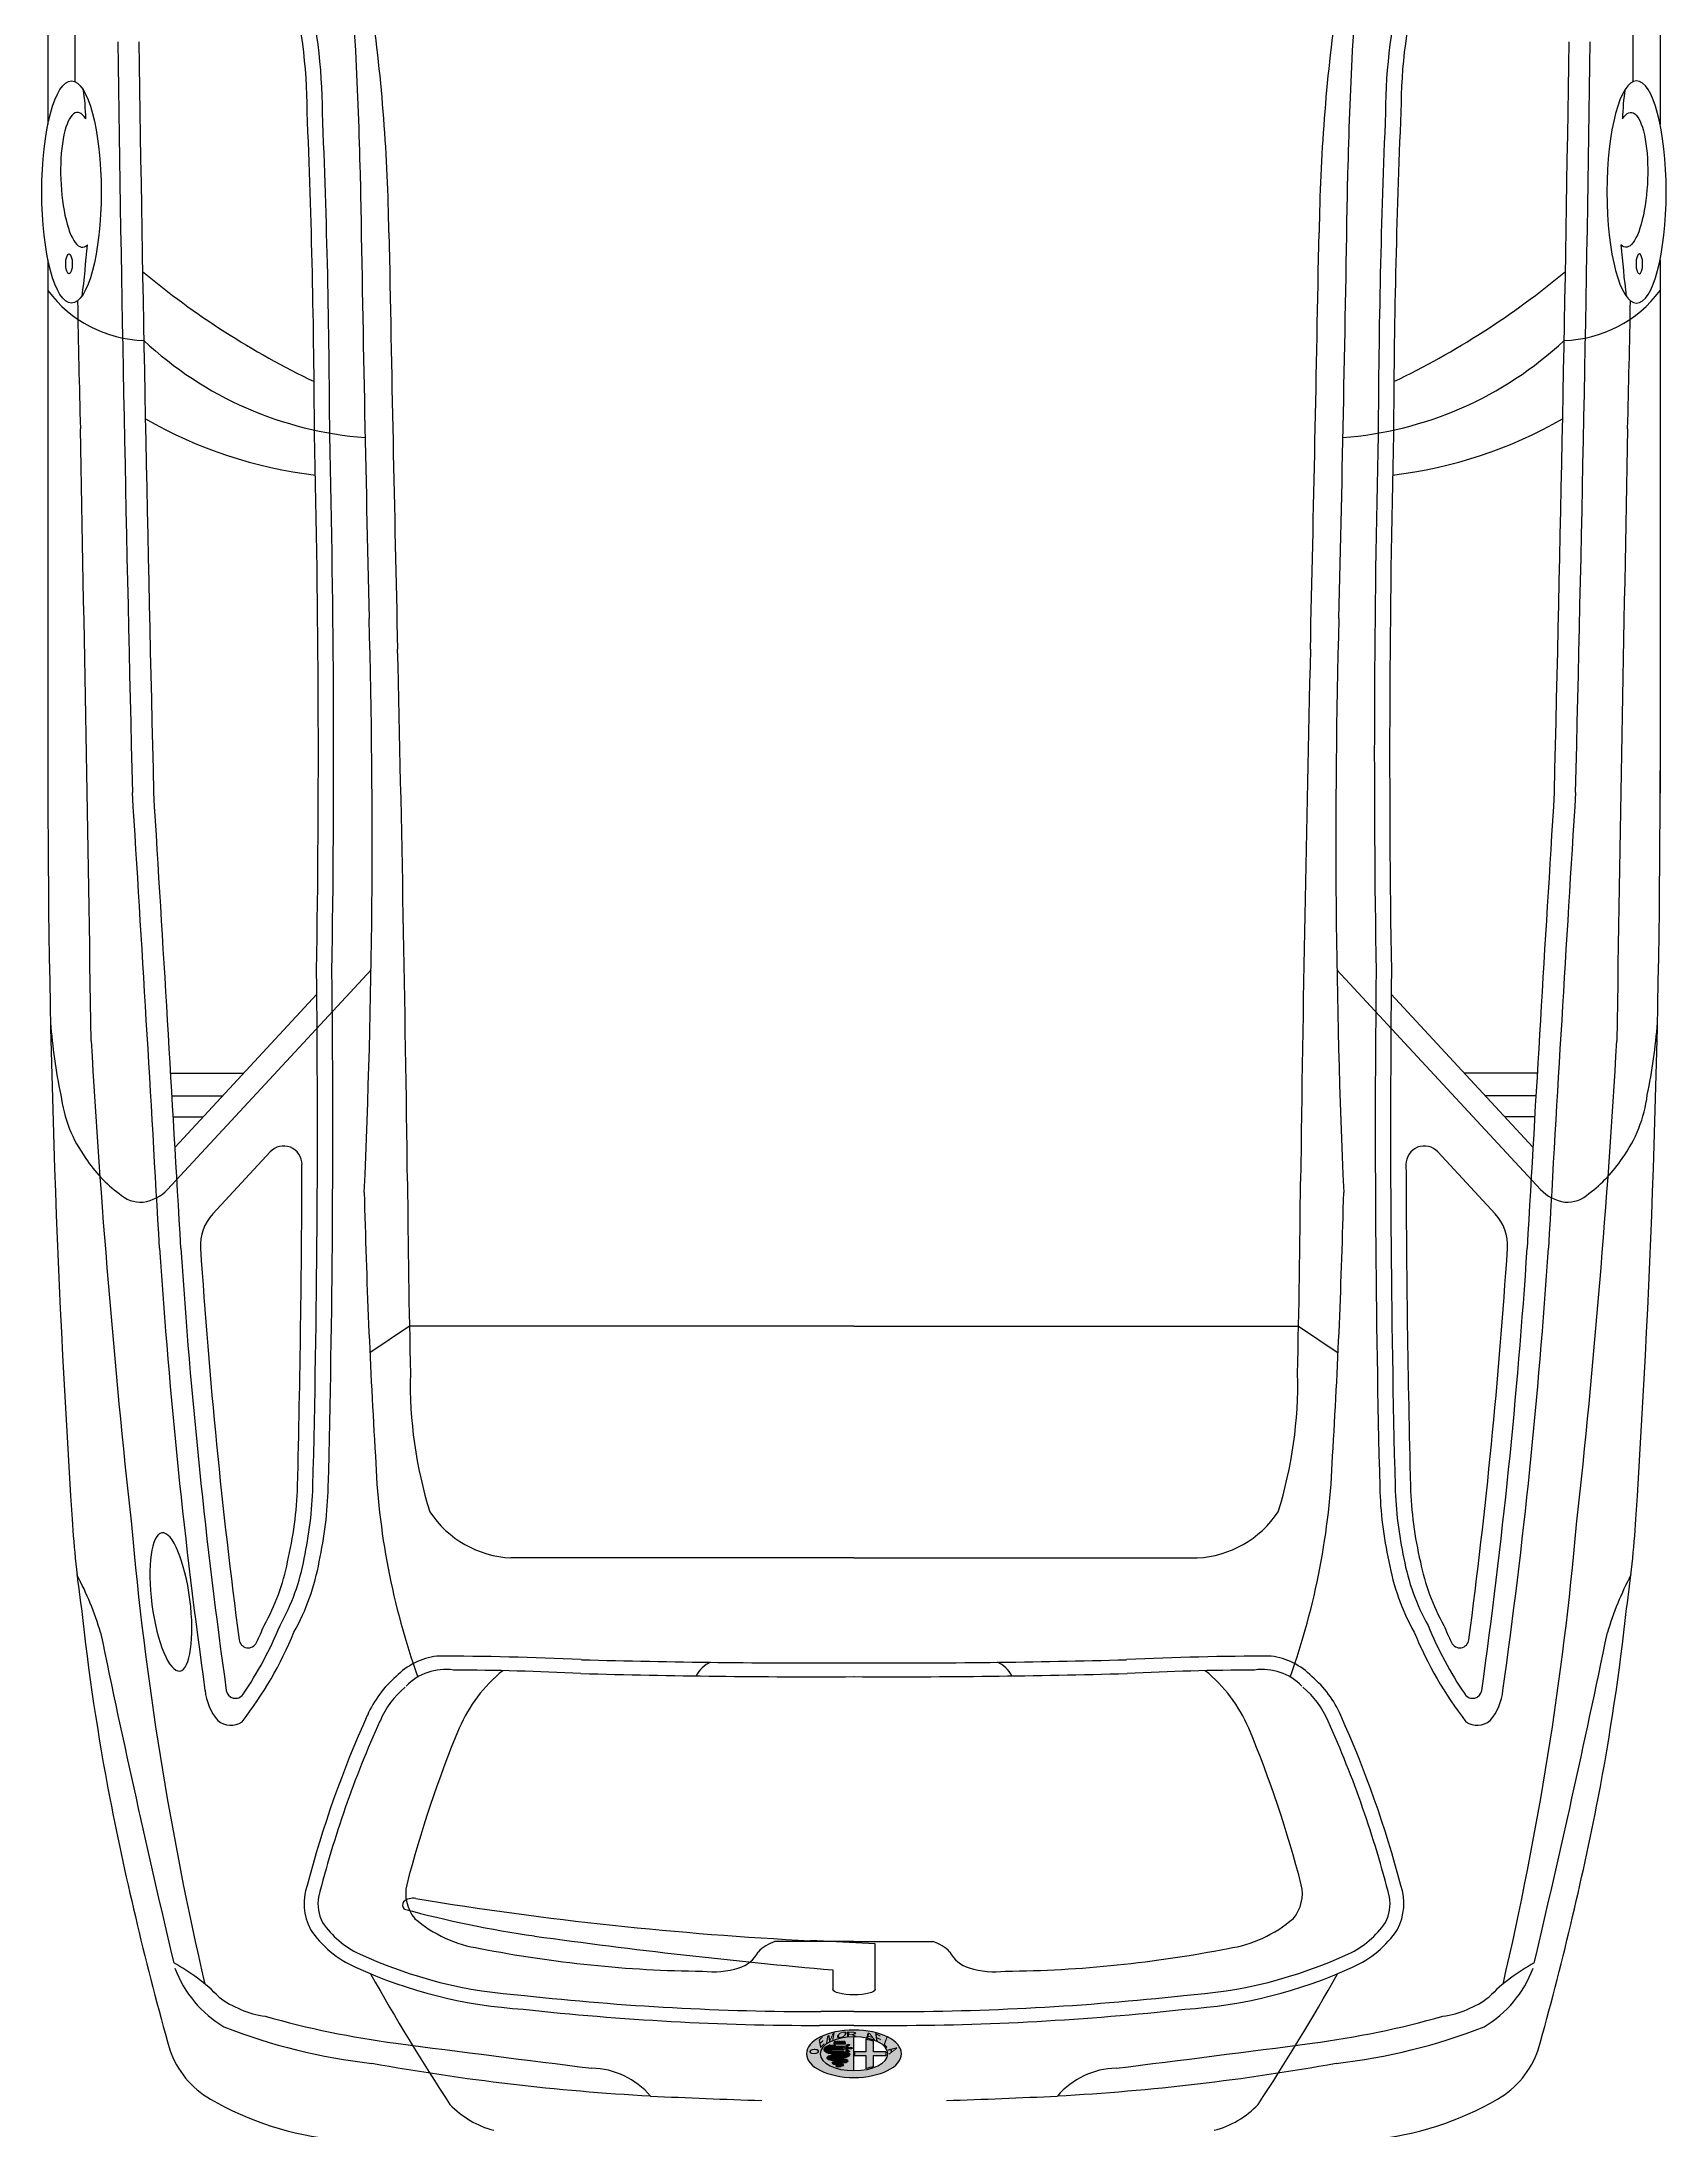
# Model space of a CAD drawing. Header units: inches. Extents: x 413 to 1099, y 231 to 650.
# Drawn here: x 631.3 to 674.2, y 260 to 315.2 of the extents above; entities that cross this region are included whole.
import ezdxf

# ---------------------------------------------------------------- set-up
doc = ezdxf.new("R2010")
doc.units = ezdxf.units.IN
doc.header["$MEASUREMENT"] = 0
doc.styles.add('ALFA', font='')
doc.styles.get('ALFA').set_extended_font_data('Arial Black')

# ---------------------------------------------------------------- blocks, each defined once
blk = doc.blocks.new('A$C670E5B59')
h = blk.add_hatch(color=256)
edge = h.paths.add_edge_path()
edge.add_ellipse((4304.2, 1014.4), major_axis=(0, 51.5), ratio=0.5, start_angle=-180, end_angle=180, ccw=False)
edge = h.paths.add_edge_path(flags=16)
edge.add_ellipse((4304.2, 1014.4), major_axis=(0, 36.7), ratio=0.5, start_angle=-180, end_angle=180, ccw=False)
h = blk.add_hatch(color=256)
edge = h.paths.add_edge_path()
edge.add_line((4302.2, 1048.9), (4302.2, 1035.7))
edge.add_line((4302.2, 1035.7), (4290.5, 1035.7))
edge.add_ellipse((4304.2, 1014.4), major_axis=(0, 34.7), ratio=0.5, start_angle=52.2847, end_angle=68.2282)
edge.add_line((4288.1, 1027.3), (4302.2, 1027.3))
edge.add_line((4302.2, 1027.3), (4302.2, 1015))
edge.add_line((4302.2, 1015), (4306.2, 1015))
edge.add_line((4306.2, 1015), (4306.2, 1027.3))
edge.add_line((4306.2, 1027.3), (4320.4, 1027.3))
edge.add_ellipse((4304.2, 1014.4), major_axis=(0, 34.7), ratio=0.5, start_angle=-68.2282, end_angle=-52.2847)
edge.add_line((4318, 1035.7), (4306.2, 1035.7))
edge.add_line((4306.2, 1035.7), (4306.2, 1048.9))
edge.add_ellipse((4304.2, 1014.4), major_axis=(0, 34.7), ratio=0.5, start_angle=-6.5301, end_angle=6.709)
h = blk.add_hatch(color=256)
edge = h.paths.add_edge_path(flags=16)
edge.add_ellipse((4299.6, 1002.1), major_axis=(0, 1.77), ratio=0.5, start_angle=-6.9248, end_angle=75.4624)
edge.add_line((4298.8, 1002.6), (4298.8, 994.4))
edge.add_line((4298.8, 994.4), (4297.7, 994.4))
edge.add_line((4297.7, 994.4), (4297.7, 1002.2))
edge.add_ellipse((4296.5, 1001.4), major_axis=(0, 2.59), ratio=0.5, start_angle=-70.9074, end_angle=7.0138)
edge.add_line((4296.3, 1004), (4296.3, 994.5))
edge.add_line((4296.3, 994.5), (4295.3, 994.5))
edge.add_line((4295.3, 994.5), (4295.3, 988.3))
edge.add_line((4295.3, 988.3), (4295, 988.3))
edge.add_line((4295, 988.3), (4295, 987.4))
edge.add_ellipse((4300.6, 995.5), major_axis=(0, 13.9), ratio=0.5, start_angle=125.6522, end_angle=160.7879)
edge.add_ellipse((4299.6, 993.9), major_axis=(0, 11.8), ratio=0.5, start_angle=167.0772, end_angle=196.0502)
edge.add_ellipse((4300, 991.1), major_axis=(0, 8.91), ratio=0.5, start_angle=196.0502, end_angle=255.0584)
edge.add_ellipse((4296.9, 992.7), major_axis=(0, 15.4), ratio=0.5, start_angle=255.465, end_angle=267.697)
edge.add_line((4304.6, 992.1), (4304.6, 1003.3))
edge.add_ellipse((4305.2, 1003.3), major_axis=(0, 1.15), ratio=0.5, start_angle=-90, end_angle=90, ccw=False)
edge.add_line((4305.7, 1003.3), (4305.7, 991))
edge.add_ellipse((4308.6, 991), major_axis=(0, 5.81), ratio=0.5, start_angle=90, end_angle=270)
edge.add_line((4311.5, 991), (4311.5, 1003.2))
edge.add_ellipse((4312.1, 1003.2), major_axis=(0, 1.07), ratio=0.5, start_angle=-90, end_angle=90, ccw=False)
edge.add_line((4312.6, 1003.2), (4312.6, 994.3))
edge.add_ellipse((4314.3, 994.3), major_axis=(0, 3.44), ratio=0.5, start_angle=90, end_angle=270)
edge.add_line((4316.1, 994.3), (4316.1, 1000.2))
edge.add_ellipse((4316.6, 1000.2), major_axis=(0, 1.07), ratio=0.5, start_angle=-90, end_angle=90, ccw=False)
edge.add_line((4317.1, 1000.2), (4317.1, 996.6))
edge.add_ellipse((4317.9, 996.7), major_axis=(0, 1.57), ratio=0.5, start_angle=96.5973, end_angle=182.5647)
edge.add_ellipse((4317.7, 997.5), major_axis=(0, 2.37), ratio=0.5, start_angle=188.9401, end_angle=253.4184)
edge.add_ellipse((4317.9, 998.6), major_axis=(0, 2.63), ratio=0.5, start_angle=189.3553, end_angle=228.8734, ccw=False)
edge.add_ellipse((4318.2, 996.6), major_axis=(0, 0.606), ratio=0.5, start_angle=97.7314, end_angle=167.0675, ccw=False)
edge.add_line((4317.9, 996.5), (4317.9, 1000.2))
edge.add_ellipse((4316.5, 1000.2), major_axis=(0, 2.72), ratio=0.5, start_angle=-90, end_angle=90)
edge.add_line((4315.2, 1000.2), (4315.2, 994.3))
edge.add_ellipse((4314.7, 994.3), major_axis=(0, 0.963), ratio=0.5, start_angle=90, end_angle=270, ccw=False)
edge.add_line((4314.2, 994.3), (4314.2, 1003.2))
edge.add_ellipse((4311.9, 1003.2), major_axis=(0, 4.59), ratio=0.5, start_angle=270, end_angle=450)
edge.add_line((4309.6, 1003.2), (4309.6, 991))
edge.add_ellipse((4309, 991), major_axis=(0, 1.17), ratio=0.5, start_angle=90, end_angle=270, ccw=False)
edge.add_line((4308.4, 991), (4308.4, 1003.2))
edge.add_ellipse((4305.1, 1003.2), major_axis=(0, 6.64), ratio=0.5, start_angle=270, end_angle=450)
edge.add_line((4301.8, 1003.2), (4301.8, 991.2))
edge.add_ellipse((4301.3, 991.2), major_axis=(0, 0.95), ratio=0.5, start_angle=180, end_angle=270, ccw=False)
edge.add_line((4301.3, 990.3), (4300.2, 990.3))
edge.add_ellipse((4300.2, 991.2), major_axis=(0, 0.95), ratio=0.5, start_angle=90, end_angle=180, ccw=False)
edge.add_line((4299.7, 991.2), (4299.7, 1003.9))
edge.add_line((4299.7, 1003.9), (4299.7, 1003.9))
edge = h.paths.add_edge_path(flags=16)
edge.add_line((4301.3, 1009.3), (4300.4, 1007.3))
edge.add_line((4300.4, 1007.3), (4298.8, 1007.3))
edge.add_ellipse((4298.1, 1006.4), major_axis=(0, 1.72), ratio=0.5, start_angle=-56.5155, end_angle=-33.4845)
edge.add_line((4298.6, 1007.8), (4298.6, 1009.7))
edge.add_ellipse((4298.1, 1011.1), major_axis=(0, 1.66), ratio=0.5, start_angle=214.9708, end_angle=505.0292)
edge.add_line((4297.6, 1009.7), (4297.6, 1007.8))
edge.add_ellipse((4298.1, 1006.4), major_axis=(0, 1.72), ratio=0.5, start_angle=33.4845, end_angle=56.5155)
edge.add_line((4297.4, 1007.3), (4295.8, 1007.3))
edge.add_line((4295.8, 1007.3), (4294.9, 1009.3))
edge.add_ellipse((4294.5, 1008.7), major_axis=(0, 0.95), ratio=0.5, start_angle=-48.6404, end_angle=131.3596)
edge.add_line((4294.2, 1008.1), (4295.4, 1005.4))
edge.add_line((4295.4, 1005.4), (4297.4, 1005.4))
edge.add_ellipse((4298.1, 1006.4), major_axis=(0, 1.72), ratio=0.5, start_angle=123.4845, end_angle=236.5155)
edge.add_line((4298.8, 1005.4), (4300.9, 1005.4))
edge.add_line((4300.9, 1005.4), (4302, 1008.1))
edge.add_ellipse((4301.7, 1008.7), major_axis=(0, 0.95), ratio=0.5, start_angle=228.6404, end_angle=408.6404)
h.paths.add_polyline_path([(4292.1, 992.7), (4292.1, 1004.9), (4293.9, 1004.9), (4293.9, 992.7)], flags=16)
edge = h.paths.add_edge_path(flags=16)
edge.add_ellipse((4291.4, 996.4), major_axis=(0, 0.952), ratio=0.5, start_angle=-180, end_angle=180, ccw=False)
edge = h.paths.add_edge_path(flags=16)
edge.add_ellipse((4291.4, 993.8), major_axis=(0, 0.952), ratio=0.5, start_angle=-180, end_angle=180, ccw=False)
edge = h.paths.add_edge_path(flags=16)
edge.add_ellipse((4291.4, 998.8), major_axis=(0, 0.952), ratio=0.5, start_angle=-180, end_angle=180, ccw=False)
edge = h.paths.add_edge_path(flags=16)
edge.add_ellipse((4291.4, 1001.3), major_axis=(0, 0.952), ratio=0.5, start_angle=-180, end_angle=180, ccw=False)
edge = h.paths.add_edge_path(flags=16)
edge.add_ellipse((4291.4, 1003.8), major_axis=(0, 0.952), ratio=0.5, start_angle=-180, end_angle=180, ccw=False)
edge = h.paths.add_edge_path()
edge.add_ellipse((4304.2, 1014.4), major_axis=(0, 36.7), ratio=0.5, start_angle=90, end_angle=270, ccw=False)
edge.add_line((4285.9, 1014.4), (4322.6, 1014.4))
h = blk.add_hatch(color=256)
h.paths.add_polyline_path([(4293.9, 992.7), (4293.6, 992.7), (4293.6, 1004.9), (4293.9, 1004.9)])
h.paths.add_polyline_path([(4292.8, 992.7), (4292.1, 992.7), (4292.1, 1004.9), (4292.8, 1004.9)])
edge = h.paths.add_edge_path()
edge.add_ellipse((4291.4, 1003.8), major_axis=(0, 0.952), ratio=0.5, start_angle=0, end_angle=180, ccw=False)
edge.add_ellipse((4291.4, 1003.8), major_axis=(0, 0.952), ratio=0.5, start_angle=180, end_angle=360, ccw=False)
edge = h.paths.add_edge_path()
edge.add_ellipse((4291.4, 1001.3), major_axis=(0, 0.952), ratio=0.5, start_angle=0, end_angle=180, ccw=False)
edge.add_ellipse((4291.4, 1001.3), major_axis=(0, 0.952), ratio=0.5, start_angle=180, end_angle=360, ccw=False)
edge = h.paths.add_edge_path()
edge.add_ellipse((4291.4, 998.8), major_axis=(0, 0.952), ratio=0.5, start_angle=0, end_angle=180, ccw=False)
edge.add_ellipse((4291.4, 998.8), major_axis=(0, 0.952), ratio=0.5, start_angle=180, end_angle=360, ccw=False)
edge = h.paths.add_edge_path()
edge.add_ellipse((4291.4, 996.4), major_axis=(0, 0.952), ratio=0.5, start_angle=0, end_angle=180, ccw=False)
edge.add_ellipse((4291.4, 996.4), major_axis=(0, 0.952), ratio=0.5, start_angle=180, end_angle=360, ccw=False)
edge = h.paths.add_edge_path()
edge.add_ellipse((4291.4, 993.8), major_axis=(0, 0.952), ratio=0.5, start_angle=0, end_angle=180, ccw=False)
edge.add_ellipse((4291.4, 993.8), major_axis=(0, 0.952), ratio=0.5, start_angle=180, end_angle=360, ccw=False)
blk.add_hatch(color=256).paths.add_polyline_path([(4292.8, 1004.9), (4293.6, 1004.9), (4293.6, 992.7), (4292.8, 992.7)])
h = blk.add_hatch(color=256)
edge = h.paths.add_edge_path()
edge.add_line((4301.3, 1009.3), (4300.4, 1007.3))
edge.add_line((4300.4, 1007.3), (4298.8, 1007.3))
edge.add_ellipse((4298.1, 1006.4), major_axis=(0, 1.72), ratio=0.5, start_angle=-56.5155, end_angle=-33.4845)
edge.add_line((4298.6, 1007.8), (4298.6, 1009.7))
edge.add_ellipse((4298.1, 1011.1), major_axis=(0, 1.66), ratio=0.5, start_angle=214.9708, end_angle=505.0292)
edge.add_line((4297.6, 1009.7), (4297.6, 1007.8))
edge.add_ellipse((4298.1, 1006.4), major_axis=(0, 1.72), ratio=0.5, start_angle=33.4845, end_angle=56.5155)
edge.add_line((4297.4, 1007.3), (4295.8, 1007.3))
edge.add_line((4295.8, 1007.3), (4294.9, 1009.3))
edge.add_ellipse((4294.5, 1008.7), major_axis=(0, 0.95), ratio=0.5, start_angle=-48.6404, end_angle=131.3596)
edge.add_line((4294.2, 1008.1), (4295.4, 1005.4))
edge.add_line((4295.4, 1005.4), (4297.4, 1005.4))
edge.add_ellipse((4298.1, 1006.4), major_axis=(0, 1.72), ratio=0.5, start_angle=123.4845, end_angle=236.5155)
edge.add_line((4298.8, 1005.4), (4300.9, 1005.4))
edge.add_line((4300.9, 1005.4), (4302, 1008.1))
edge.add_ellipse((4301.7, 1008.7), major_axis=(0, 0.95), ratio=0.5, start_angle=228.6404, end_angle=408.6404)
h = blk.add_hatch(color=256)
edge = h.paths.add_edge_path()
edge.add_ellipse((4299.6, 1002.1), major_axis=(0, 1.77), ratio=0.5, start_angle=-6.9248, end_angle=75.4624)
edge.add_line((4298.8, 1002.6), (4298.8, 994.4))
edge.add_line((4298.8, 994.4), (4297.7, 994.4))
edge.add_line((4297.7, 994.4), (4297.7, 1002.2))
edge.add_ellipse((4296.5, 1001.4), major_axis=(0, 2.59), ratio=0.5, start_angle=-70.9074, end_angle=7.0138)
edge.add_line((4296.3, 1004), (4296.3, 994.5))
edge.add_line((4296.3, 994.5), (4295.3, 994.5))
edge.add_line((4295.3, 994.5), (4295.3, 988.3))
edge.add_line((4295.3, 988.3), (4295, 988.3))
edge.add_line((4295, 988.3), (4295, 987.4))
edge.add_ellipse((4300.6, 995.5), major_axis=(0, 13.9), ratio=0.5, start_angle=125.6522, end_angle=160.7879)
edge.add_ellipse((4299.6, 993.9), major_axis=(0, 11.8), ratio=0.5, start_angle=167.0772, end_angle=196.0502)
edge.add_ellipse((4300, 991.1), major_axis=(0, 8.91), ratio=0.5, start_angle=196.0502, end_angle=255.0584)
edge.add_ellipse((4296.9, 992.7), major_axis=(0, 15.4), ratio=0.5, start_angle=255.465, end_angle=267.697)
edge.add_line((4304.6, 992.1), (4304.6, 1003.3))
edge.add_ellipse((4305.2, 1003.3), major_axis=(0, 1.15), ratio=0.5, start_angle=-90, end_angle=90, ccw=False)
edge.add_line((4305.7, 1003.3), (4305.7, 991))
edge.add_ellipse((4308.6, 991), major_axis=(0, 5.81), ratio=0.5, start_angle=90, end_angle=270)
edge.add_line((4311.5, 991), (4311.5, 1003.2))
edge.add_ellipse((4312.1, 1003.2), major_axis=(0, 1.07), ratio=0.5, start_angle=-90, end_angle=90, ccw=False)
edge.add_line((4312.6, 1003.2), (4312.6, 994.3))
edge.add_ellipse((4314.3, 994.3), major_axis=(0, 3.44), ratio=0.5, start_angle=90, end_angle=270)
edge.add_line((4316.1, 994.3), (4316.1, 1000.2))
edge.add_ellipse((4316.6, 1000.2), major_axis=(0, 1.07), ratio=0.5, start_angle=-90, end_angle=90, ccw=False)
edge.add_line((4317.1, 1000.2), (4317.1, 996.6))
edge.add_ellipse((4317.9, 996.7), major_axis=(0, 1.57), ratio=0.5, start_angle=96.5973, end_angle=182.5647)
edge.add_ellipse((4317.7, 997.5), major_axis=(0, 2.37), ratio=0.5, start_angle=188.9401, end_angle=253.4184)
edge.add_ellipse((4317.9, 998.6), major_axis=(0, 2.63), ratio=0.5, start_angle=189.3553, end_angle=228.8734, ccw=False)
edge.add_ellipse((4318.2, 996.6), major_axis=(0, 0.606), ratio=0.5, start_angle=97.7314, end_angle=167.0675, ccw=False)
edge.add_line((4317.9, 996.5), (4317.9, 1000.2))
edge.add_ellipse((4316.5, 1000.2), major_axis=(0, 2.72), ratio=0.5, start_angle=-90, end_angle=90)
edge.add_line((4315.2, 1000.2), (4315.2, 994.3))
edge.add_ellipse((4314.7, 994.3), major_axis=(0, 0.963), ratio=0.5, start_angle=90, end_angle=270, ccw=False)
edge.add_line((4314.2, 994.3), (4314.2, 1003.2))
edge.add_ellipse((4311.9, 1003.2), major_axis=(0, 4.59), ratio=0.5, start_angle=270, end_angle=450)
edge.add_line((4309.6, 1003.2), (4309.6, 991))
edge.add_ellipse((4309, 991), major_axis=(0, 1.17), ratio=0.5, start_angle=90, end_angle=270, ccw=False)
edge.add_line((4308.4, 991), (4308.4, 1003.2))
edge.add_ellipse((4305.1, 1003.2), major_axis=(0, 6.64), ratio=0.5, start_angle=270, end_angle=450)
edge.add_line((4301.8, 1003.2), (4301.8, 991.2))
edge.add_ellipse((4301.3, 991.2), major_axis=(0, 0.95), ratio=0.5, start_angle=180, end_angle=270, ccw=False)
edge.add_line((4301.3, 990.3), (4300.2, 990.3))
edge.add_ellipse((4300.2, 991.2), major_axis=(0, 0.95), ratio=0.5, start_angle=90, end_angle=180, ccw=False)
edge.add_line((4299.7, 991.2), (4299.7, 1003.9))
edge.add_line((4299.7, 1003.9), (4299.7, 1003.9))
for p, q in [((1693.3, 1888.9), (2210.1, 1888.9)), ((2357, 1888.9), (2935.9, 1888.9)), ((3127.9, 1538.3), (3366.3, 1759.1)), ((3154.1, 1597.2), (3320.1, 1751)), ((3240, 1755.6), (3240, 1676.8)), ((3264.6, 1754.2), (3264.6, 1699.6)), ((3287.4, 1752.9), (3287.4, 1720.7)), ((3325.4, 1647.9), (3392.6, 1710.1)), ((3514.6, 1496.7), (3543.4, 1539.6)), ((3514.6, 1014.4), (3514.6, 1496.7)), ((3766, 1014.4), (3766, 1386.7)), ((4182.5, 1014.4), (4182.5, 1100.1)), ((4258.4, 1014.4), (4258.4, 1050.3)), ((4273.4, 1014.4), (4273.4, 1051.7)), ((4302.2, 1048.9), (4302.2, 1035.7)), ((4306.2, 1035.7), (4306.2, 1048.9)), ((4185, 1037.4), (4181.4, 967.3)), ((4234.3, 1037.4), (4185, 1037.4)), ((4288.1, 1027.3), (4302.2, 1027.3)), ((4302.2, 1035.7), (4290.5, 1035.7)), ((4302.2, 1027.3), (4302.2, 1015)), ((4318, 1035.7), (4306.2, 1035.7)), ((4306.2, 1015), (4306.2, 1027.3)), ((4306.2, 1027.3), (4320.4, 1027.3)), ((3514.6, 1014.4), (3514.6, 532.1)), ((3766, 1014.4), (3766, 642.1)), ((4182.5, 1014.4), (4182.5, 928.7)), ((4258.4, 1014.4), (4258.4, 978.5)), ((4273.4, 1014.4), (4273.4, 977.1)), ((4322.6, 1014.4), (4285.9, 1014.4)), ((4292.1, 1004.9), (4292.1, 992.7)), ((4292.1, 1004.9), (4293.9, 1004.9)), ((4292.8, 1004.9), (4292.8, 992.7)), ((4293.6, 1004.9), (4293.6, 992.7)), ((4293.9, 1004.9), (4293.9, 992.7)), ((4294.2, 1008.1), (4295.4, 1005.4)), ((4295.8, 1007.3), (4294.9, 1009.3)), ((4295.4, 1005.4), (4297.4, 1005.4)), ((4297.4, 1007.3), (4295.8, 1007.3)), ((4296.3, 1004), (4296.3, 994.5)), ((4297.6, 1009.7), (4297.6, 1007.8)), ((4297.7, 994.4), (4297.7, 1002.2)), ((4298.6, 1007.8), (4298.6, 1009.7)), ((4300.4, 1007.3), (4298.8, 1007.3)), ((4298.8, 1005.4), (4300.9, 1005.4)), ((4298.8, 1002.6), (4298.8, 994.4)), ((4299.7, 1003.9), (4299.7, 1003.9)), ((4299.7, 991.2), (4299.7, 1003.9)), ((4301.3, 1009.3), (4300.4, 1007.3)), ((4300.9, 1005.4), (4302, 1008.1)), ((4301.8, 1003.2), (4301.8, 991.2)), ((4302.2, 1015), (4306.2, 1015)), ((4304.6, 992.1), (4304.6, 1003.3)), ((4305.7, 1003.3), (4305.7, 991)), ((4308.4, 991), (4308.4, 1003.2)), ((4309.6, 1003.2), (4309.6, 991)), ((4311.5, 991), (4311.5, 1003.2)), ((4312.6, 1003.2), (4312.6, 994.3)), ((4314.2, 994.3), (4314.2, 1003.2)), ((4315.2, 1000.2), (4315.2, 994.3)), ((4316.1, 994.3), (4316.1, 1000.2)), ((4317.1, 1000.2), (4317.1, 996.6)), ((4317.9, 996.5), (4317.9, 1000.2)), ((4213.1, 991.5), (4234.3, 991.5)), ((4292.1, 992.7), (4293.9, 992.7)), ((4295.3, 988.3), (4295, 988.3)), ((4295, 988.3), (4295, 987.4)), ((4296.3, 994.5), (4295.3, 994.5)), ((4295.3, 994.5), (4295.3, 988.3)), ((4298.8, 994.4), (4297.7, 994.4)), ((4301.3, 990.3), (4300.2, 990.3)), ((3514.6, 532.1), (3543.4, 489.2)), ((3127.9, 490.5), (3366.3, 269.7)), ((3154.1, 431.7), (3320.1, 277.9)), ((3325.4, 380.9), (3392.6, 318.7)), ((3240, 273.2), (3240, 352)), ((3264.6, 274.6), (3264.6, 329.2)), ((3287.4, 276), (3287.4, 308.1)), ((1693.3, 139.9), (2210.1, 139.9)), ((2357, 139.9), (2935.9, 139.9))]:
    blk.add_line(p, q)
for centre, radius, start, end in [((2310.6, 1781.1), 134.1, 1.5793, 53.4624), ((2923.7, -10301.7), 12190.6, 86.23658, 90.0571), ((3139.3, 1278.4), 609.4, 78.238, 85.691), ((2120.4, 23717.6), 21858.2, 269.43734, 270.11352), ((3244.9, 1726.8), 149.4, 54.101, 82.8236), ((3650.6, 678.1), 1186.8, 81.7527, 86.4609), ((2206.5, 2062.6), 214.4, 260.7225, 269.3514), ((2201.4, 3525), 1684.3, 274.7505, 276.6592), ((2088.5, -15431.5), 17291.1, 88.50217, 88.96198), ((5895.8, 172534.2), 170713.5, 268.873773, 269.096821), ((2626.4, -8303.8), 10162.2, 83.76787, 86.73661), ((3250.1, 1723.3), 149.3, 36.2986, 56.5196), ((3936.3, 2140.1), 320.9, 241.7789, 253.8662), ((3543.3, -704.8), 2572.4, 79.1673, 83.8052), ((1045.2, -11668.7), 13788.2, 76.74943, 78.27516), ((3377.7, -1507.6), 3392, 74.2255, 78.9695), ((1009.4, -75405.3), 77226.5, 88.571085, 89.175611), ((7897.4, 80920), 79278.2, 266.411353, 266.7694), ((3345.9, 1788.2), 34, 355.4743, 43.7766), ((3411.6, -1790.6), 3603, 76.8941, 84.9366), ((1009.4, -75428.3), 77226.5, 88.571085, 89.175611), ((1675.9, 1209.2), 902.5, 25.672, 39.7441), ((2156.1, 1515.1), 395, 4.2989, 43.0661), ((2109.9, 1542.1), 484.1, 6.7223, 29.8697), ((7897.4, 80896.9), 79278.2, 266.411353, 266.7694), ((3334.7, 1792), 45.5, 313.8281, 351.8401), ((3001.6, -4762.3), 6544.1, 82.02306, 86.24944), ((4391, 1853.8), 211.4, 208.6566, 225.4299), ((4165.6, 1631.7), 128, 31.2094, 69.004), ((4267.8, 1663), 99, 30.0975, 71.0971), ((3426.6, 1673.4), 50, 86.2478, 132.8148), ((3001.6, -4785.3), 6544.1, 82.02295, 86.24944), ((3001.6, -4806.7), 6544.1, 82.50728, 86.24784), ((3903.8, 1658.8), 59.9, 49.8554, 84.3067), ((3925.6, 1690.6), 22, 325.8914, 39.7996), ((4157.4, 1638.3), 107.1, 7.9713, 37.2743), ((4063.1, 1544.4), 335.6, 5.3973, 30.0975), ((3689, 2007), 415.9, 292.2728, 307.7798), ((3853.6, 1671.6), 10, 295.0317, 82.5073), ((3908.4, 1685.5), 10, 304.3149, 82.023), ((3682.8, 1466.7), 635.8, 6.3924, 21.3339), ((3689, 2007), 399.2, 292.1265, 304.3149), ((3689, 2024.2), 399.2, 292.1265, 295.0317), ((3339, 1633.2), 20, 132.8148, 270.1456), ((3725.6, 1838.6), 231.3, 280.2139, 299.4542), ((3725.6, 1855.8), 231.3, 281.1487, 299.4542), ((3291.8, 1379.2), 1009.6, 7.5254, 15.7458), ((2195.7, 2173.3), 565.5, 255.0867, 270.0703), ((2196.6, 2156.6), 565.5, 255.0867, 270.0703), ((3300.1, 16948.1), 15334.9, 270.14564, 271.45028), ((3675.9, 2029.4), 411.5, 271.7161, 283.2649), ((3675.9, 2029.4), 428.2, 271.7109, 282.2304), ((3725.6, 1838.6), 248, 280.2824, 299.2054), ((4141.3, 1550.3), 60.6, 62.5564, 109.1174), ((2573.9, 10556.5), 8956.8, 267.58417, 269.82362), ((2574.8, 10539.9), 8956.8, 267.58417, 269.82362), ((2895.8, 15965.4), 14369.9, 268.60639, 270.92802), ((3300.1, 16948.1), 15351.6, 269.35985, 271.45042), ((3675.9, 2029.4), 444.9, 271.7109, 282.1929), ((4417.2, 476.5), 1169.1, 104.6493, 114.2504), ((4417.2, 476.5), 1154.1, 104.1928, 114.257), ((4141.3, 1550.3), 45.6, 63.5981, 99.0076), ((4104.3, 1507.7), 101.2, 25.3168, 55.4931), ((4104.3, 1507.7), 116.2, 24.1779, 55.9977), ((2154.7, 2047.4), 493.1, 250.2404, 268.1974), ((2896.7, 15948.8), 14369.9, 268.60639, 270.92802), ((3301.2, 17027.8), 15447.9, 269.36311, 271.43924), ((2359.2, 5907.3), 4358.4, 267.1056, 268.8524), ((1307.2, -58527.1), 60084.8, 88.627392, 89.080013), ((2984, 10154), 8616.9, 268.42088, 272.56275), ((3179.8, -6319.3), 7867.3, 86.53354, 88.61982), ((3982, 1437.8), 113.9, 113.2566, 139.9308), ((3745.3, 1342.4), 496.4, 3.4083, 24.8512), ((3745.3, 1342.4), 511.4, 3.4506, 24.606), ((2354.8, 3510.1), 1991.3, 262.0892, 269.2099), ((283.6, -107969.1), 109507.1, 88.693829, 88.930579), ((3626.7, 734.5), 799.6, 70.3712, 87.9397), ((3982, 1437.8), 98.9, 113.1837, 139.9308), ((3113.8, -437.2), 2263.4, 56.618, 60.8159), ((1850.9, 1095.4), 2503, 3.2026, 10.1734), ((4020.4, 52789.1), 51294.5, 268.61412, 269.25946), ((3257.1, -11660), 13159.2, 88.65457, 89.56318), ((3946.6, 1457.6), 74.5, 134.0918, 172.771), ((3946.6, 1457.6), 59.5, 134.0918, 188.2706), ((4441.9, 257.5), 1283, 104.4926, 112.5006), ((4130.4, 1458.8), 42, 50.2716, 103.2693), ((-23535.6, -2143.9), 28067.4, 7.04551, 7.48308), ((3577.1, 1029.7), 466.1, 72.6575, 91.3554), ((3654.4, 1381.4), 111.7, 2.7629, 56.5223), ((4052.7, 1400.1), 138.6, 8.335, 41.0264), ((6980.7, 1462.6), 3108, 179.9192, 182.81), ((4291, 1380.6), 99.3, 14.3096, 46.637), ((6980.7, 1462.6), 3093, 180.251, 182.8129), ((4014.6, 1293.9), 161.9, 113.1783, 141.166), ((2910.6, 1167.3), 1304, 0.5027, 11.1835), ((1320.8, 1051), 2937.7, 359.9864, 6.2724), ((1320.8, 1051), 2952.7, 0.0136, 6.2651), ((-5109.4, 1060.1), 8989.4, 359.70856, 1.59416), ((-5109.4, 1060.1), 9004.4, 359.70905, 1.59517), ((4406.3, 1300.9), 86.5, 181.4117, 229.449), ((-2843.7, 887.4), 7202.2, 1.80784, 2.76841), ((3907.4, 1157.8), 30.7, 115.7278, 156.3999), ((4115.3, 1168), 99.9, 343.2661, 6.1814), ((4177.4, 1149.5), 35.1, 298.0855, 342.9606), ((4223, 1087.7), 42.4, 133.4171, 162.99), ((-5109.4, 968.7), 8989.4, 358.40584, 0.29144), ((-5109.4, 968.7), 9004.4, 358.40483, 0.29095), ((-2394.8, 1577.2), 6633.9, 352.11993, 354.93424), ((1320.8, 977.8), 2937.7, 353.7276, 0.0136), ((1320.8, 977.8), 2952.7, 353.7349, 359.9864), ((380.7, 1156.9), 3805.5, 350.6562, 357.1445), ((4223, 941.1), 42.4, 197.01, 226.5829), ((4177.4, 879.3), 35.1, 17.0394, 61.9145), ((-2843.7, 1141.5), 7202.2, 357.23159, 358.19216), ((4115.3, 860.9), 99.9, 353.8186, 16.7339), ((3907.4, 871), 30.7, 203.6001, 244.2722), ((2910.6, 861.6), 1304, 348.8165, 359.4973), ((1850.9, 933.4), 2503, 349.8266, 356.7974), ((4406.3, 727.9), 86.5, 130.551, 178.5883), ((-23535.6, 4172.7), 28067.4, 352.51692, 352.95449), ((6980.7, 566.2), 3108, 177.19, 180.0808), ((6980.7, 566.2), 3093, 177.1871, 179.749), ((2985, 839.8), 1203.7, 344.9189, 351.783), ((3654.4, 647.5), 111.7, 303.4777, 357.2371), ((3745.3, 686.4), 496.4, 335.1488, 356.5917), ((3745.3, 686.4), 511.4, 335.394, 356.5494), ((4014.6, 734.9), 161.9, 218.834, 246.8217), ((4291, 648.3), 99.3, 313.363, 345.6904), ((4052.7, 628.7), 138.6, 318.9736, 351.665), ((3946.6, 571.2), 59.5, 171.7294, 225.9082), ((4441.9, 1771.3), 1283, 247.4994, 255.5074), ((3113.8, 2466.1), 2263.4, 299.1841, 303.382), ((3577.1, 999.1), 466.1, 268.6446, 287.3425), ((3946.6, 571.2), 74.5, 187.229, 225.9082), ((4020.4, -50760.2), 51294.5, 90.74054, 91.38588), ((3257.1, 13688.8), 13159.2, 270.43682, 271.34543), ((3626.7, 1294.3), 799.6, 272.0603, 289.6288), ((3982, 591.1), 98.9, 220.0692, 246.8163), ((4130.4, 570.1), 42, 256.7307, 309.7284), ((4151.7, 536.1), 16.3, 169.8443, 220.1825), ((4142.6, 531.4), 6.7, 239.3103, 313.9532), ((2354.8, -1481.3), 1991.3, 90.7901, 97.9108), ((283.6, 109997.9), 109507.1, 271.069421, 271.306171), ((3982, 591.1), 113.9, 220.0692, 246.7434), ((4417.2, 1552.3), 1154.1, 245.743, 255.8072), ((3291.8, 649.6), 1009.6, 344.2542, 352.4746), ((2359.2, -3878.5), 4358.4, 91.1476, 92.8944), ((1307.2, 60556), 60084.8, 270.919987, 271.372608), ((2156.1, 513.7), 395, 316.9339, 355.7011), ((2984, -8125.2), 8616.9, 87.43725, 91.57912), ((3179.8, 8348.1), 7867.3, 271.38018, 273.46646), ((4417.2, 1552.3), 1169.1, 245.7496, 255.3507), ((4104.3, 521.1), 101.2, 304.5069, 334.6832), ((3682.8, 562.1), 635.8, 338.6661, 353.6076), ((2154.7, -18.6), 493.1, 91.8026, 109.7596), ((4104.3, 521.1), 116.2, 304.0023, 335.8221), ((2196.6, -127.8), 565.5, 89.9297, 104.9133), ((2574.8, -8511.1), 8956.8, 90.17638, 92.41583), ((2895.8, -13936.6), 14369.9, 89.07198, 91.39361), ((2896.7, -13920), 14369.9, 89.07198, 91.39361), ((3300.1, -14919.3), 15351.6, 88.54958, 90.64015), ((3301.2, -14998.9), 15447.9, 88.56076, 90.63689), ((3675.9, -0.6), 444.9, 77.8071, 88.2891), ((3725.6, 190.3), 248, 60.7946, 79.7176), ((4141.3, 478.5), 45.6, 260.9924, 296.4019), ((4063.1, 484.5), 335.6, 329.9025, 354.6027), ((2195.7, -144.4), 565.5, 89.9297, 104.9133), ((2573.9, -8527.7), 8956.8, 90.17638, 92.41583), ((1675.9, 819.6), 902.5, 320.2559, 334.328), ((2109.9, 486.7), 484.1, 330.1303, 353.2777), ((3339, 395.6), 20, 89.8544, 227.1852), ((3300.1, -14919.3), 15334.9, 88.54972, 89.85436), ((3675.9, -0.6), 411.5, 76.7351, 88.2839), ((3675.9, -0.6), 428.2, 77.7696, 88.2891), ((3725.6, 190.3), 231.3, 60.5458, 79.7861), ((4141.3, 478.5), 60.6, 250.8826, 297.4436), ((3725.6, 173), 231.3, 60.5458, 78.8513), ((3689, 21.9), 399.2, 55.6851, 67.8735), ((3689, 21.9), 415.9, 52.2202, 67.7272), ((3689, 4.6), 399.2, 64.9683, 67.8735), ((3853.6, 357.2), 10, 277.4927, 64.9683), ((4157.4, 390.5), 107.1, 322.7257, 352.0287), ((3001.6, 6835.5), 6544.1, 273.75216, 277.49272), ((3908.4, 343.3), 10, 277.977, 55.6851), ((3925.6, 338.3), 22, 320.2004, 34.1086), ((3426.6, 355.4), 50, 227.1852, 273.7522), ((3001.6, 6814.2), 6544.1, 273.75056, 277.97705), ((3903.8, 370), 59.9, 275.6933, 310.1446), ((4391, 175), 211.4, 134.5701, 151.3434), ((4165.6, 397.1), 128, 290.996, 328.7906), ((3001.6, 6791.1), 6544.1, 273.75056, 277.97694), ((3411.6, 3819.4), 3603, 275.0634, 283.1059), ((4267.8, 365.8), 99, 288.9029, 329.9025), ((7897.4, -78868.1), 79278.2, 93.2306, 93.588647), ((1045.2, 13697.5), 13788.2, 281.72484, 283.25057), ((3377.7, 3536.4), 3392, 281.0305, 285.7745), ((1009.4, 77457.1), 77226.5, 270.824389, 271.428915), ((7897.4, -78891.2), 79278.2, 93.2306, 93.588647), ((3334.7, 236.9), 45.5, 8.1599, 46.1719), ((1009.4, 77434.1), 77226.5, 270.824389, 271.428915), ((2310.6, 247.7), 134.1, 306.5376, 358.4207), ((2626.4, 10332.6), 10162.2, 273.26339, 276.23213), ((3345.9, 240.7), 34, 316.2234, 4.5257), ((3250.1, 305.5), 149.3, 303.4804, 323.7014), ((3543.3, 2733.6), 2572.4, 276.1948, 280.8327), ((2201.4, -1495.8), 1684.3, 83.3408, 85.2495), ((5895.8, -170505.4), 170713.5, 90.903179, 91.126227), ((3936.3, -111.3), 320.9, 106.1338, 118.2211), ((2120.4, -21688.7), 21858.2, 89.88648, 90.56266), ((2206.5, -33.4), 214.4, 90.6486, 99.2775), ((2088.5, 17460.3), 17291.1, 271.03802, 271.49783), ((2923.7, 12330.5), 12190.6, 269.9429, 273.76342), ((3244.9, 302.1), 149.4, 277.1764, 305.899), ((3650.6, 1350.7), 1186.8, 273.5391, 278.2473), ((3139.3, 750.4), 609.4, 274.309, 281.762)]:
    blk.add_arc(centre, radius, start, end)
at = {"extrusion": (0, 0, -1)}
for centre, major_axis, ratio in [((2283.5, 1863.4), (-120.7, 0), 0.266625), ((2361.5, 1866.4), (-11, 0), 0.322937), ((3813.8, 273.3), (-75, -9.7), 0.275053)]:
    blk.add_ellipse(centre, major_axis=major_axis, ratio=ratio, dxfattribs=at)
for centre, major_axis, ratio, start_param, end_param in [((2270.3, 1854.6), (-73.2, 3), 0.282687, 5.831331, 9.679202), ((4304.2, 1014.4), (0, 51.5), 0.5, 3.141593, 9.424778), ((4304.2, 1014.4), (0, 36.7), 0.5, 3.141593, 9.424778), ((4304.2, 1014.4), (0, 34.7), 0.5, -0.117095, 0.113972), ((4234.3, 1014.4), (0, -23), 0.257627, 3.141593, 6.283185), ((4304.2, 1014.4), (0, 34.7), 0.5, -1.190807, -0.91254), ((4304.2, 1014.4), (0, 34.7), 0.5, 0.91254, 1.190807), ((4291.4, 1003.8), (0, 0.952), 0.5, 3.141593, 9.424778), ((4291.4, 1001.3), (0, 0.952), 0.5, 3.141593, 9.424778), ((4291.4, 998.8), (0, 0.952), 0.5, 3.141593, 9.424778), ((4294.5, 1008.7), (0, 0.95), 0.5, 3.990528, 7.13212), ((4296.5, 1001.4), (0, 2.59), 0.5, -0.122415, 1.237568), ((4298.1, 1011.1), (0, 1.66), 0.5, 3.751948, 8.814423), ((4298.1, 1006.4), (0, 1.72), 0.5, -0.986381, -0.584415), ((4298.1, 1006.4), (0, 1.72), 0.5, 2.155212, 4.127974), ((4298.1, 1006.4), (0, 1.72), 0.5, 0.584415, 0.986381), ((4299.6, 1002.1), (0, 1.77), 0.5, -1.317068, 0.120861), ((4301.7, 1008.7), (0, 0.95), 0.5, -0.848935, 2.292658), ((4305.1, 1003.2), (0, 6.64), 0.5, -1.570796, 1.570796), ((4305.2, 1003.3), (0, 1.15), 0.5, 4.712389, 7.853982), ((4311.9, 1003.2), (0, 4.59), 0.5, 4.712389, 7.853982), ((4312.1, 1003.2), (0, 1.07), 0.5, 4.712389, 7.853982), ((4316.5, 1000.2), (0, 2.72), 0.5, 4.712389, 7.853982), ((4316.6, 1000.2), (0, 1.07), 0.5, 4.712389, 7.853982), ((4291.4, 996.4), (0, 0.952), 0.5, 3.141593, 9.424778), ((4291.4, 993.8), (0, 0.952), 0.5, 3.141593, 9.424778), ((4300.6, 995.5), (0, 13.9), 0.5, 3.476907, 4.09014), ((4299.6, 993.9), (0, 11.8), 0.5, 2.861463, 3.367139), ((4300.2, 991.2), (0, 0.95), 0.5, 3.141593, 4.712389), ((4301.3, 991.2), (0, 0.95), 0.5, 1.570796, 3.141593), ((4300, 991.1), (0, 8.91), 0.5, 1.831576, 2.861463), ((4296.9, 992.7), (0, 15.4), 0.5, 1.610992, 1.82448), ((4308.6, 991), (0, 5.81), 0.5, 1.570796, 4.712389), ((4309, 991), (0, 1.17), 0.5, 1.570796, 4.712389), ((4314.3, 994.3), (0, 3.44), 0.5, 1.570796, 4.712389), ((4314.7, 994.3), (0, 0.963), 0.5, 1.570796, 4.712389), ((4317.9, 996.7), (0, 1.57), 0.5, 3.09683, 4.597244), ((4317.7, 997.5), (0, 2.37), 0.5, 1.860201, 2.985559), ((4318.2, 996.6), (0, 0.606), 0.5, 3.367307, 4.57745), ((4317.9, 998.6), (0, 2.63), 0.5, 2.288591, 2.978312)]:
    blk.add_ellipse(centre, major_axis=major_axis, ratio=ratio, start_param=start_param, end_param=end_param, dxfattribs=at)
for centre, major_axis, ratio in [((2283.5, 165.5), (-120.7, 0), 0.266625), ((2361.5, 162.8), (-11, 0), 0.322937)]:
    blk.add_ellipse(centre, major_axis=major_axis, ratio=ratio)
blk.add_ellipse((2270.3, 174.6), major_axis=(-73.2, -3), ratio=0.282687, start_param=5.831331, end_param=9.679202)
at = {"style": 'ALFA'}
for s, height, rotation, oblique, width, p in [('F', 6.74, 61.9527, 323.1855, 1.202453, (4289.3, 1037.7)), ('L', 8.59, 41.0824, 331.2131, 0.739512, (4293.8, 1046.1)), ('A', 10.2, 14.9518, 348.8677, 0.526274, (4299.5, 1050.9)), ('A', 5.74, 74.7382, 327.7591, 1.655806, (4286.5, 1027.3)), ('O', 5.68, 104.2107, 31.1579, 1.693777, (4288.3, 994.4)), ('R', 5.23, 90.6004, 1.8, 1.999341, (4285.6, 1005.6)), ('M', 6.66, 117.1015, 36.8625, 1.23257, (4293.4, 983.2)), ('E', 8.08, 132.8907, 32.0468, 0.83694, (4298.8, 977.3)), ('O', 10.4, 181.6735, 358.745, 0.50032, (4304.7, 976.6))]:
    blk.add_text(s, height=height, rotation=rotation, dxfattribs=dict(at, oblique=oblique, width=width)).set_placement(p)

msp = doc.modelspace()

# ---------------------------------------------------------------- block references
at = {"xscale": 0.02431854225587045, "yscale": 0.02431854225587045, "zscale": 0.02431854225587045, "rotation": 270}
msp.add_blockref('A$C670E5B59', (628.079, 366.736), dxfattribs=at)

doc.saveas('drawing.dxf')
